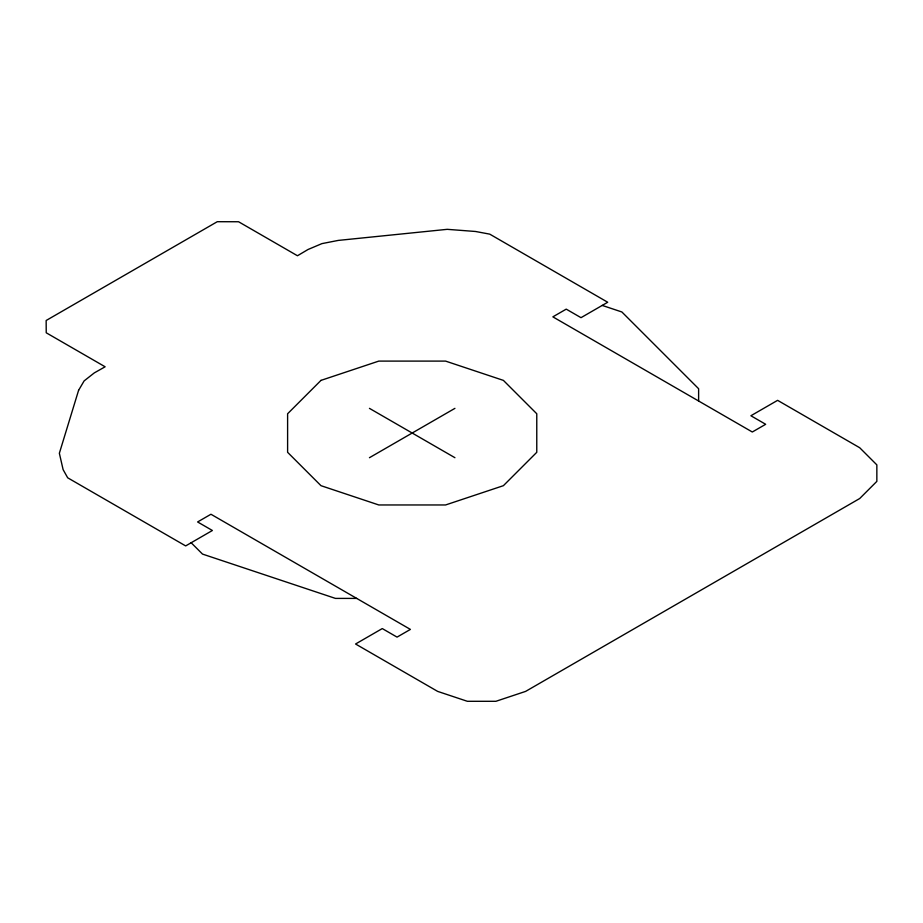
<?xml version="1.0" encoding="UTF-8"?>
<svg xmlns="http://www.w3.org/2000/svg" width="923" height="923" viewBox="0 0 923 923"><rect width="100%" height="100%" fill="white"/><g stroke="black" fill="none" stroke-linecap="round" stroke-linejoin="round"><path stroke-width="1.38" d="M369.442 457.704L454.924 408.358M356.705 598.404L335.441 598.404L202.506 554.088L191.165 542.747M602.223 305.421L621.871 311.974L698.619 388.721L698.619 400.997M369.442 408.358L454.924 457.704M78.582 390.337L59.36 453.262L63.11 469.622L67.691 477.802L185.673 545.92L212.382 530.494L197.603 521.957L210.952 514.249L410.4 629.405L397.052 637.112L382.272 628.575L355.563 644L437.652 691.396L467.361 701.295L495.916 701.295L525.625 691.396L859.705 498.524L876.85 481.368L876.85 464.88L859.705 447.736L777.604 400.34L750.895 415.754L765.675 424.292L752.314 431.999L552.865 316.854L566.226 309.136L581.005 317.674L607.715 302.248L489.744 234.142L475.564 231.488L447.24 229.331L338.233 240.418L321.908 243.626L308.005 249.51L297.46 255.752L238.561 221.751L217.274 221.705L46.15 320.5L46.231 332.788L105.13 366.789L94.319 372.88L84.12 380.911L78.582 390.337M320.985 380.38L287.607 413.758L287.607 452.305L320.985 485.683L378.799 504.962L445.567 504.962L503.393 485.683L536.771 452.305L536.771 413.758L503.393 380.38L445.567 361.101L378.799 361.101L320.985 380.38"/></g></svg>
